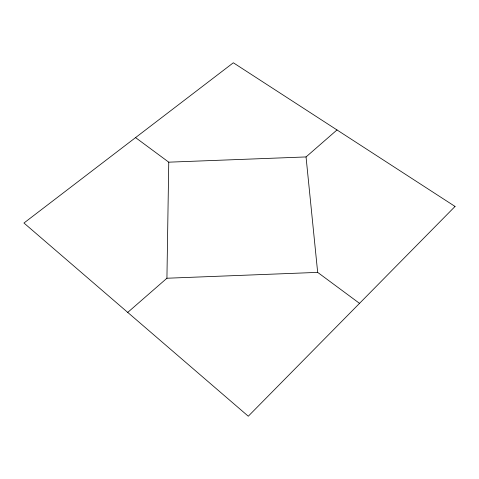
<?xml version="1.0" encoding="UTF-8"?>
<svg xmlns="http://www.w3.org/2000/svg" width="479" height="479" viewBox="0 0 479 479"><rect width="100%" height="100%" fill="white"/><g stroke="black" fill="none" stroke-linecap="round" stroke-linejoin="round"><path stroke-width="0.72" d="M127.731 312.398L166.926 278.233L168.758 162.171L135.563 137.605M168.758 162.171L306.045 156.938L337 129.947M166.926 278.233L317.667 272.383L359.525 303.363M306.045 156.938L317.667 272.383M455.05 206.449L248.284 416.221L23.95 223.022L233.339 62.779L455.05 206.449"/></g></svg>
